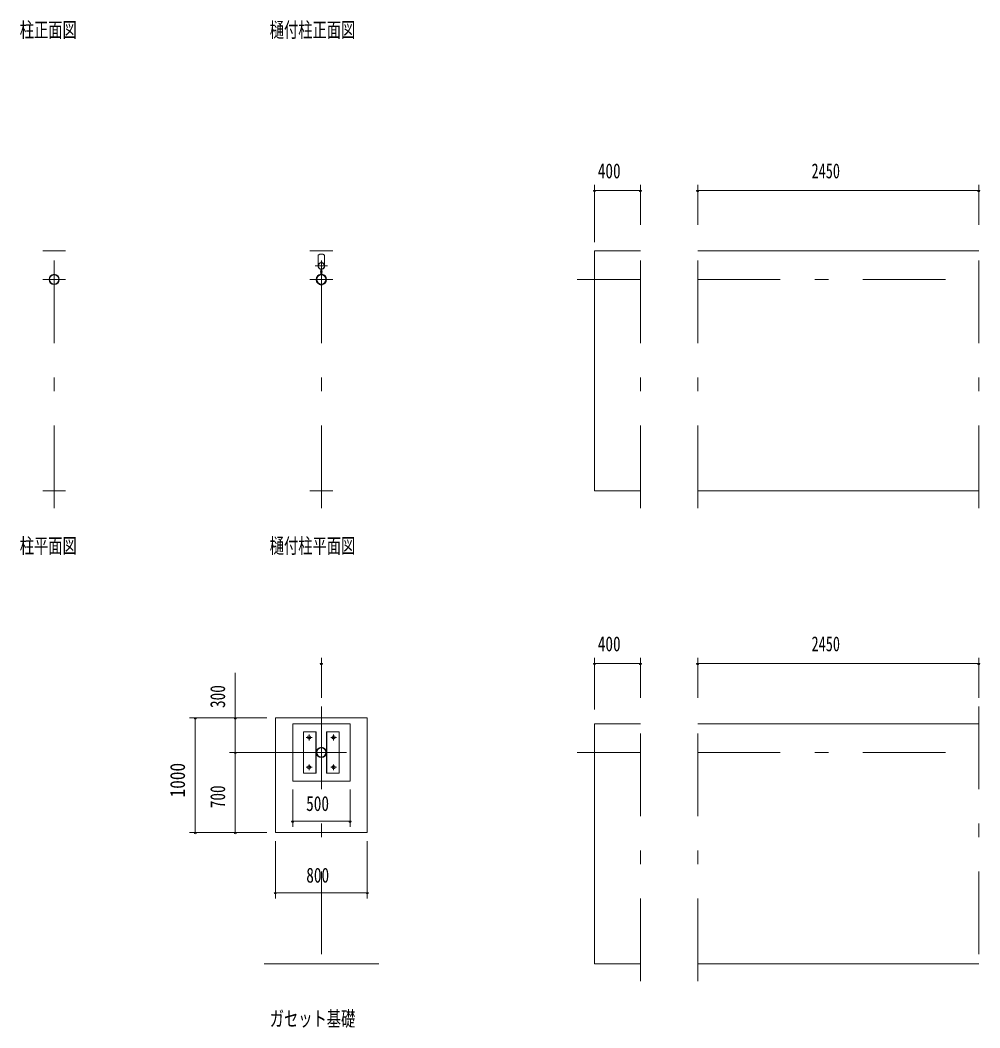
# Model space of a CAD drawing. Units: millimetres, scale not verified. Extents: x -25340 to 25345, y -10500 to 10500.
# Drawn here: x -25340 to -16972, y -8113 to 676 of the extents above; entities that cross this region are included whole.
import ezdxf
from ezdxf.enums import TextEntityAlignment as Align

# ---------------------------------------------------------------- set-up
doc = ezdxf.new("R2010")
doc.units = ezdxf.units.MM
doc.header["$LTSCALE"] = 60
doc.linetypes.add('USER3', pattern=[24, 12, -5, 2, -5])
for name, color, linetype, lineweight in [('0-2_1-05BOLD', 7, 'Continuous', 18), ('0-3_1-25CENTER', 3, 'USER3', 18), ('0-5_1-55DIM', 3, 'Continuous', 18)]:
    doc.layers.add(name, color=color, linetype=linetype, lineweight=lineweight)
doc.styles.add('ＭＳ ゴシック', font='')
doc.styles.get('ＭＳ ゴシック').set_extended_font_data('MS Gothic')

msp = doc.modelspace()

# ---------------------------------------------------------------- linework, layer by layer
at = {"layer": '0-2_1-05BOLD'}
for p, q in [((-25143.38, -1335.33), (-24943.38, -1335.33)), ((-22813.65, -1335.33), (-22613.65, -1335.33)), ((-22741.15, -1457.81), (-22741.15, -1373.23)), ((-22686.15, -1457.81), (-22686.15, -1373.23)), ((-19432.2, -1335.33), (-16982.2, -1335.33)), ((-22718.25, -1496.06), (-22718.25, -1539.41)), ((-22716.65, -1494.67), (-22716.65, -1540.88)), ((-22710.65, -1494.67), (-22710.65, -1540.88)), ((-22709.05, -1496.06), (-22709.05, -1539.41)), ((-24943.38, -3430.33), (-25143.38, -3430.33)), ((-22613.65, -3430.33), (-22813.65, -3430.33)), ((-16982.2, -3430.33), (-19432.2, -3430.33)), ((-22313.65, -6410.33), (-22313.65, -5410.33)), ((-22963.65, -5460.33), (-22463.65, -5460.33)), ((-22963.65, -5960.33), (-22963.65, -5460.33)), ((-22762.7, -5890.33), (-22762.7, -5530.33)), ((-22758.2, -5890.33), (-22758.2, -5530.33)), ((-22557.1, -5530.33), (-22669.1, -5530.33)), ((-22664.6, -5890.33), (-22664.6, -5530.33)), ((-22557.1, -5890.33), (-22557.1, -5530.33)), ((-22463.65, -5460.33), (-22463.65, -5960.33)), ((-20332.19, -7555.33), (-20332.19, -5460.33)), ((-20332.19, -5460.33), (-19932.2, -5460.33)), ((-19432.2, -5460.33), (-16982.2, -5460.33)), ((-22463.65, -5960.33), (-22963.65, -5960.33)), ((-22870.2, -5890.33), (-22758.2, -5890.33)), ((-23113.65, -6410.33), (-22313.65, -6410.33)), ((-22213.65, -7555.33), (-23213.65, -7555.33)), ((-19932.2, -7555.33), (-20332.19, -7555.33)), ((-16982.2, -7555.33), (-19432.2, -7555.33))]:
    msp.add_line(p, q, dxfattribs=at)
for points in [[(-19932.2, -3430.33), (-20332.2, -3430.33), (-20332.2, -1335.33), (-19932.2, -1335.33)], [(-23113.65, -6410.33), (-23113.65, -5410.33), (-22313.65, -5410.33)], [(-22870.2, -5890.33), (-22870.2, -5530.33), (-22758.2, -5530.33)], [(-22557.1, -5890.33), (-22669.1, -5890.33), (-22669.1, -5530.33)]]:
    msp.add_lwpolyline(points, dxfattribs=at)
for centre, radius in [((-22713.65, -1467.33), 27.5), ((-22713.65, -1435.98), 2.25), ((-25043.38, -1585.33), 44.55), ((-25043.38, -1585.33), 40.35), ((-22713.65, -1585.33), 44.55), ((-22713.65, -1585.33), 40.35), ((-22713.65, -1633.73), 2.25), ((-22820.15, -5580.33), 14.5), ((-22607.15, -5580.33), 14.5), ((-22713.65, -5710.33), 44.55), ((-22713.65, -5710.33), 40.35), ((-22820.15, -5840.33), 14.5), ((-22607.15, -5840.33), 14.5)]:
    msp.add_circle(centre, radius, dxfattribs=at)
for centre, radius, start, end in [((-22713.65, -1408.73), 44.9, 52.23546, 127.76454), ((-22713.65, -1467.33), 29.1, 90, 260.90512), ((-22713.65, -1484.73), 44.9, 109.58864, 127.76454), ((-22713.65, -1435.98), 3.85, 270, 218.65778), ((-22713.65, -1467.33), 29.1, 279.09488, 84.06984), ((-22713.65, -1484.73), 44.9, 52.23546, 70.41136), ((-22713.65, -1585.33), 46.15, 95.72713, 270.00108), ((-22713.65, -1585.33), 46.15, 273.78915, 84.28163), ((-22713.65, -1633.73), 3.85, 142.09248, 90)]:
    msp.add_arc(centre, radius, start, end, dxfattribs=at)
at = {"layer": '0-3_1-25CENTER'}
for p, q in [((-25043.38, -3580.33), (-25043.38, -1185.33)), ((-22713.65, -3580.33), (-22713.65, -1185.33)), ((-19932.2, -3580.33), (-19932.2, -1185.33)), ((-19432.2, -3580.33), (-19432.2, -1185.33)), ((-16982.2, -3580.33), (-16982.2, -1185.33)), ((-22768.65, -1467.33), (-22658.65, -1467.33)), ((-22702.89, -1517.8), (-22724.41, -1517.8)), ((-25143.38, -1585.33), (-24943.38, -1585.33)), ((-22813.65, -1585.33), (-22613.65, -1585.33)), ((-20482.2, -1585.33), (-19932.2, -1585.33)), ((-19432.2, -1585.33), (-16982.2, -1585.33)), ((-22713.65, -5310.33), (-22713.65, -7705.33)), ((-19932.2, -7705.33), (-19932.2, -5310.33)), ((-19432.2, -7705.33), (-19432.2, -5310.33)), ((-16982.2, -5310.33), (-16982.2, -7705.33)), ((-22845.15, -5580.33), (-22795.15, -5580.33)), ((-22820.15, -5605.33), (-22820.15, -5555.33)), ((-22582.15, -5580.33), (-22632.15, -5580.33)), ((-22607.15, -5605.33), (-22607.15, -5555.33)), ((-23213.65, -5710.33), (-22213.65, -5710.33)), ((-20482.19, -5710.33), (-19932.2, -5710.33)), ((-19432.2, -5710.33), (-16982.2, -5710.33)), ((-22845.15, -5840.33), (-22795.15, -5840.33)), ((-22820.15, -5865.33), (-22820.15, -5815.33)), ((-22582.15, -5840.33), (-22632.15, -5840.33)), ((-22607.15, -5865.33), (-22607.15, -5815.33))]:
    msp.add_line(p, q, dxfattribs=at)
at = {"layer": '0-5_1-55DIM'}
for p, q in [((-20332.2, -1260.33), (-20332.2, -760.33)), ((-19932.2, -1110.33), (-19932.2, -760.33)), ((-19432.2, -1110.33), (-19432.2, -760.33)), ((-16982.2, -1110.33), (-16982.2, -760.33)), ((-20322.2, -810.33), (-20342.2, -810.33)), ((-20332.2, -810.33), (-19932.2, -810.33)), ((-19922.2, -810.33), (-19942.2, -810.33)), ((-19422.2, -810.33), (-19442.2, -810.33)), ((-19432.2, -810.33), (-16982.2, -810.33)), ((-16972.2, -810.33), (-16992.2, -810.33)), ((-22713.65, -5235.33), (-22713.65, -4885.33)), ((-20332.19, -4885.33), (-20332.19, -5335.33)), ((-19932.2, -5235.33), (-19932.2, -4885.33)), ((-19432.2, -5235.33), (-19432.2, -4885.33)), ((-16982.2, -5235.33), (-16982.2, -4885.33)), ((-22703.65, -4935.33), (-22723.65, -4935.33)), ((-20322.19, -4935.33), (-20342.19, -4935.33)), ((-20332.19, -4935.33), (-19932.2, -4935.33)), ((-19922.2, -4935.33), (-19942.2, -4935.33)), ((-19422.2, -4935.33), (-19442.2, -4935.33)), ((-19432.2, -4935.33), (-16982.2, -4935.33)), ((-16972.2, -4935.33), (-16992.2, -4935.33)), ((-23463.65, -5017.83), (-23463.65, -6410.33)), ((-23188.65, -5410.33), (-23863.65, -5410.33)), ((-23803.65, -5410.33), (-23823.65, -5410.33)), ((-23813.65, -5410.33), (-23813.65, -6410.33)), ((-23453.65, -5410.33), (-23473.65, -5410.33)), ((-23188.64, -5710.33), (-23513.65, -5710.33)), ((-23453.65, -5710.33), (-23473.65, -5710.33)), ((-22963.65, -6035.33), (-22963.65, -6360.33)), ((-22463.65, -6035.33), (-22463.65, -6360.33)), ((-22953.65, -6310.33), (-22973.65, -6310.33)), ((-22963.65, -6310.33), (-22463.65, -6310.33)), ((-22453.65, -6310.33), (-22473.65, -6310.33)), ((-23188.65, -6410.33), (-23863.65, -6410.33)), ((-23803.65, -6410.33), (-23823.65, -6410.33)), ((-23453.65, -6410.33), (-23473.65, -6410.33)), ((-23113.65, -6485.33), (-23113.65, -6985.33)), ((-22313.65, -6485.33), (-22313.65, -6985.33)), ((-23103.65, -6935.33), (-23123.65, -6935.33)), ((-23113.65, -6935.33), (-22313.65, -6935.33)), ((-22303.65, -6935.33), (-22323.65, -6935.33))]:
    msp.add_line(p, q, dxfattribs=at)
for centre in [(-20332.2, -810.33), (-19932.2, -810.33), (-19432.2, -810.33), (-16982.2, -810.33), (-22713.65, -4935.33), (-20332.19, -4935.33), (-19932.2, -4935.33), (-19432.2, -4935.33), (-16982.2, -4935.33), (-23813.65, -5410.33), (-23463.65, -5410.33), (-23463.65, -5710.33), (-22963.65, -6310.33), (-22463.65, -6310.33), (-23813.65, -6410.33), (-23463.65, -6410.33), (-23113.65, -6935.33), (-22313.65, -6935.33)]:
    msp.add_arc(centre, 10, 180, 0, dxfattribs=at)

# ---------------------------------------------------------------- texts
at = {"layer": '0-5_1-55DIM', "color": 7, "style": 'ＭＳ ゴシック'}
for s, width, p in [('柱正面図', 0.7, (-25343.38, 487.43)), ('樋付柱正面図', 0.7, (-23163.65, 487.43)), ('400', 0.75, (-20303.44, -742.57)), ('2450', 0.7, (-18439.7, -742.57)), ('柱平面図', 0.7, (-25343.38, -4012.56)), ('樋付柱平面図', 0.7, (-23163.65, -4012.56)), ('400', 0.75, (-20303.44, -4867.56)), ('2450', 0.7, (-18439.69, -4867.56)), ('500', 0.75, (-22846.09, -6260.33)), ('800', 0.75, (-22845.05, -6885.33)), ('ガセット基礎', 0.7, (-23163.65, -8137.56))]:
    msp.add_text(s, height=130.2, dxfattribs=dict(at, width=width)).set_placement(p, align=Align.BOTTOM_LEFT)
for s, width, p in [('300', 0.75, (-23513.65, -5323.18)), ('1000', 0.85, (-23863.65, -6103.13)), ('700', 0.75, (-23513.65, -6197.33))]:
    msp.add_text(s, height=130.2, rotation=90, dxfattribs=dict(at, width=width)).set_placement(p, align=Align.BOTTOM_LEFT)

doc.saveas('drawing.dxf')
